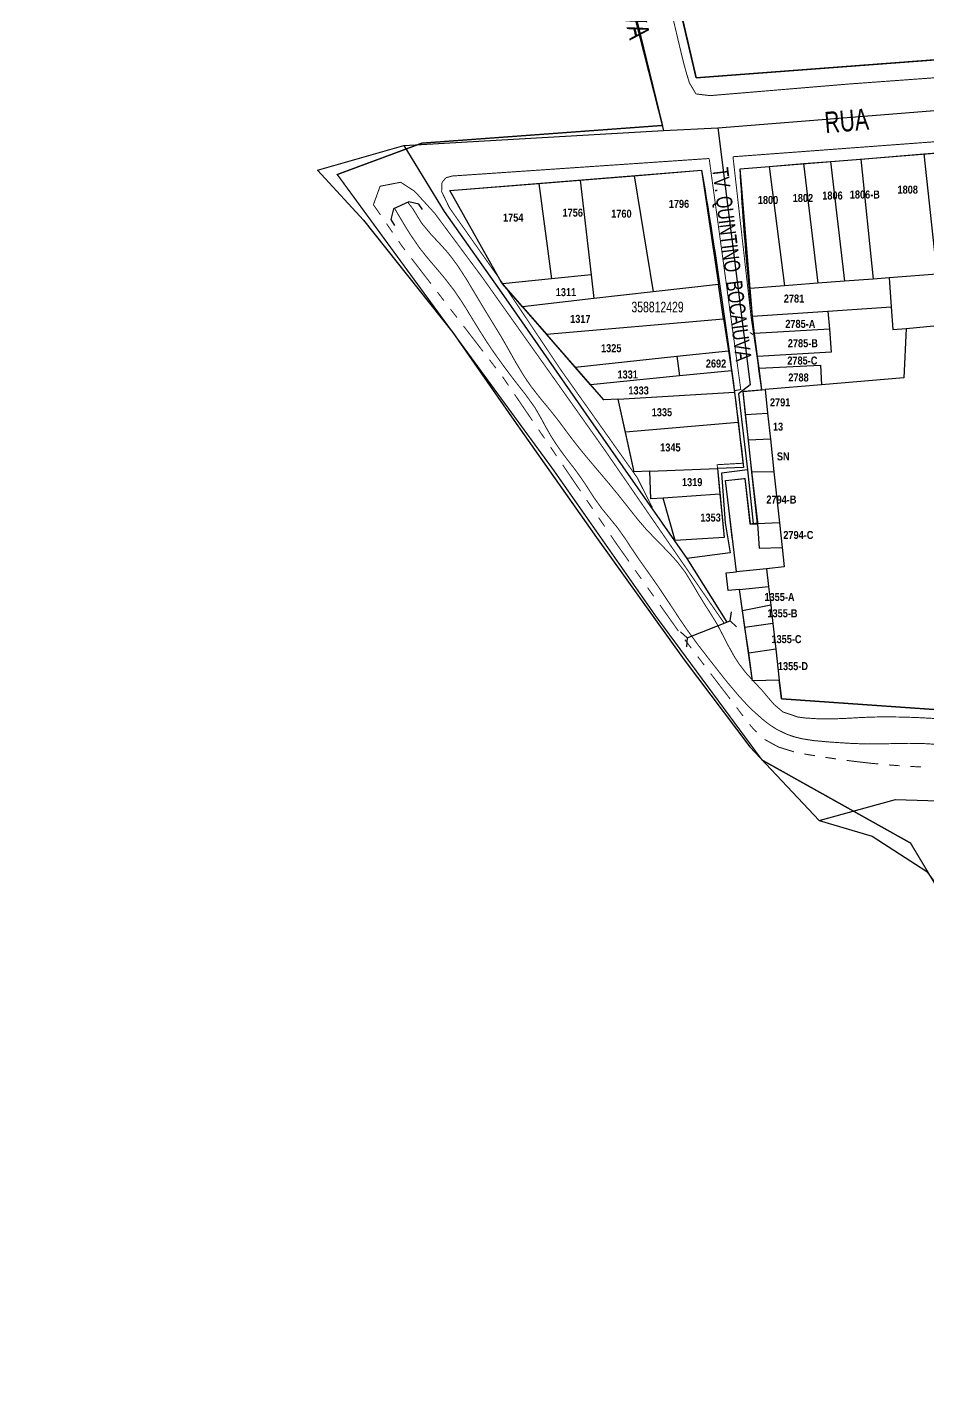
# Model space of a CAD drawing. Extents: x 201676 to 203188, y 4837754 to 4839005.
# Drawn here: x 201724.9 to 201893.8, y 4837998.2 to 4838251.5 of the extents above; entities that cross this region are included whole.
import ezdxf
from ezdxf.enums import TextEntityAlignment as Align

# ---------------------------------------------------------------- set-up
doc = ezdxf.new("R2010")
doc.units = 0
doc.header["$LTSCALE"] = 1.5
doc.header["$MEASUREMENT"] = 0
doc.linetypes.add('PHANTOMX2', pattern=[5, 2.5, -0.5, 0.5, -0.5, 0.5, -0.5])
doc.linetypes.add('TRACO_25', pattern=[8, 3, -1, 1, -1, 1, -1])
for name, color, linetype in [('CD-MALHA-LOTES', 40, 'CONTINUOUS'), ('CD_TXT_QUADRA', 7, 'CONTINUOUS'), ('HD-CURSO-PERENE', 170, 'CONTINUOUS'), ('LM-LIM-SETOR-FISCAL', 7, 'CONTINUOUS'), ('RU-QUADRAS', 210, 'CONTINUOUS'), ('SV-EIXO-RUA-N-PAV', 6, 'CONTINUOUS'), ('SV-EIXO-RUA-PAV', 20, 'CONTINUOUS'), ('SV-ESTIVAS', 7, 'CONTINUOUS'), ('SV-PONTE-BUEIRO', 7, 'CONTINUOUS'), ('SV-RUA-NAO-PAV-S-GUIA-C-GUIA', 7, 'PHANTOMX2'), ('SV-RUA-PAVIM-S-GUIA-C-GUIA', 7, 'CONTINUOUS'), ('SV-TXT-RUA-N-PAV-S-GUIA-C-GUIA', 7, 'CONTINUOUS'), ('SV-TXT-RUA-PAV-S-GUIA-C-GUIA', 7, 'CONTINUOUS'), ('Th_NmrPort', 7, 'CONTINUOUS')]:
    doc.layers.add(name, color=color, linetype=linetype)
doc.styles.add('ARIAL', font='ARIAL.TTF')
doc.styles.get("Standard").update_dxf_attribs({"font": 'swisscbo.ttf'})
doc.linetypes.add('Limite', pattern='A,20,-3,[130,ltypeshp.shx,S=6.35,R=0,X=0,Y=0],-3,20', length=46)

# ---------------------------------------------------------------- blocks, each defined once
blk = doc.blocks.new('COD045', base_point=(201519.89, 4838593.29))
at = {"layer": 'SV-ESTIVAS'}
blk.add_lwpolyline([(201520.638538, 4838591.792924), (201519.89, 4838593.29), (201520.638538, 4838594.792924)], dxfattribs=at)

msp = doc.modelspace()

# ---------------------------------------------------------------- linework, layer by layer
at = {"layer": 'CD-MALHA-LOTES', "linetype": 'Continuous'}
for p, q in [((201818.79, 4838376.78), (201850.37, 4838241.99)), ((201850.37, 4838241.99), (201957.17, 4838250.07)), ((201893.03, 4838227.72), (201906.73, 4838228.82)), ((201864.04, 4838225.4), (201870.46, 4838225.91)), ((201870.46, 4838225.91), (201875.53, 4838226.32)), ((201870.46, 4838225.91), (201873.18, 4838203.47)), ((201875.53, 4838226.32), (201881.23, 4838226.77)), ((201875.53, 4838226.32), (201878.17, 4838203.86)), ((201881.23, 4838226.77), (201893.03, 4838227.72)), ((201881.23, 4838226.77), (201883.52, 4838204.27)), ((201893.03, 4838227.72), (201895.46, 4838205.19)), ((201828.58, 4838222.84), (201838.73, 4838223.65)), ((201838.73, 4838223.65), (201851.37, 4838224.67)), ((201838.73, 4838223.65), (201842.31, 4838201.85)), ((201851.37, 4838224.67), (201854.55, 4838203.23)), ((201858.61, 4838224.96), (201864.04, 4838225.4)), ((201860.47, 4838202.49), (201858.61, 4838224.96)), ((201864.04, 4838225.4), (201866.91, 4838202.99)), ((201804.17, 4838220.88), (201820.83, 4838222.21)), ((201813.83, 4838203.62), (201804.17, 4838220.88)), ((201820.83, 4838222.21), (201828.58, 4838222.84)), ((201820.83, 4838222.21), (201823.23, 4838204.3)), ((201828.58, 4838222.84), (201830.66, 4838205.06)), ((201814.05, 4838203.36), (201813.83, 4838203.62)), ((201823.23, 4838204.3), (201814.05, 4838203.36)), ((201817.78, 4838199.09), (201814.05, 4838203.36)), ((201830.66, 4838205.06), (201823.23, 4838204.3)), ((201830.66, 4838205.06), (201831.19, 4838200.6)), ((201854.55, 4838203.23), (201842.31, 4838201.85)), ((201855.51, 4838196.79), (201854.55, 4838203.23)), ((201873.18, 4838203.47), (201866.91, 4838202.99)), ((201878.17, 4838203.86), (201873.18, 4838203.47)), ((201883.52, 4838204.27), (201878.17, 4838203.86)), ((201886.54, 4838204.5), (201883.52, 4838204.27)), ((201895.46, 4838205.19), (201886.54, 4838204.5)), ((201886.54, 4838204.5), (201886.92, 4838199.04)), ((201831.19, 4838200.6), (201817.78, 4838199.09)), ((201842.31, 4838201.85), (201831.19, 4838200.6)), ((201866.91, 4838202.99), (201860.47, 4838202.49)), ((201860.9, 4838197.3), (201860.47, 4838202.49)), ((201817.78, 4838199.09), (201822.29, 4838193.92)), ((201860.9, 4838197.3), (201875.07, 4838198.25)), ((201875.07, 4838198.25), (201886.92, 4838199.04)), ((201875.07, 4838198.25), (201875.34, 4838194.9)), ((201886.92, 4838199.04), (201887.22, 4838194.8)), ((201822.29, 4838193.92), (201855.51, 4838196.79)), ((201855.51, 4838196.79), (201856.4, 4838190.84)), ((201861.32, 4838194.07), (201860.9, 4838197.3)), ((201889.74, 4838195.03), (201909.65, 4838196.89)), ((201827.65, 4838187.77), (201822.29, 4838193.92)), ((201875.34, 4838194.9), (201861.32, 4838194.07)), ((201861.87, 4838189.72), (201861.32, 4838194.07)), ((201875.34, 4838194.9), (201875.69, 4838190.57)), ((201887.22, 4838194.8), (201889.74, 4838195.03)), ((201889.74, 4838195.03), (201889.28, 4838185.78)), ((201846.75, 4838189.81), (201856.4, 4838190.84)), ((201856.4, 4838190.84), (201856.95, 4838187.09)), ((201875.69, 4838190.57), (201861.87, 4838189.72)), ((201827.65, 4838187.77), (201846.75, 4838189.81)), ((201846.75, 4838189.81), (201847.26, 4838186.11)), ((201862.15, 4838187.57), (201861.87, 4838189.72)), ((201862.15, 4838187.57), (201873.64, 4838188.12)), ((201873.64, 4838188.12), (201873.84, 4838184.46)), ((201830.56, 4838184.43), (201827.65, 4838187.77)), ((201847.26, 4838186.11), (201830.56, 4838184.43)), ((201856.95, 4838187.09), (201847.26, 4838186.11)), ((201856.95, 4838187.09), (201857.54, 4838183.08)), ((201862.67, 4838183.5), (201862.15, 4838187.57)), ((201889.28, 4838185.78), (201873.84, 4838184.46)), ((201833.02, 4838181.61), (201830.56, 4838184.43)), ((201835.72, 4838181.78), (201857.54, 4838183.08)), ((201857.54, 4838183.08), (201858.22, 4838177.36)), ((201859.16, 4838183.2), (201862.67, 4838183.5)), ((201859.63, 4838178.86), (201859.16, 4838183.2)), ((201862.67, 4838183.5), (201863.28, 4838183.55)), ((201873.84, 4838184.46), (201863.28, 4838183.55)), ((201863.28, 4838183.55), (201863.75, 4838179.13)), ((201835.72, 4838181.78), (201833.02, 4838181.61)), ((201837.08, 4838175.56), (201835.72, 4838181.78)), ((201859.63, 4838178.86), (201863.75, 4838179.13)), ((201860.15, 4838174.08), (201859.63, 4838178.86)), ((201863.75, 4838179.13), (201864.27, 4838174.27)), ((201858.22, 4838177.36), (201837.08, 4838175.56)), ((201838.71, 4838168.11), (201837.08, 4838175.56)), ((201858.22, 4838177.36), (201859.23, 4838168.95)), ((201864.27, 4838174.27), (201860.15, 4838174.08)), ((201860.8, 4838168.05), (201860.15, 4838174.08)), ((201864.27, 4838174.27), (201864.93, 4838168.15)), ((201841.65, 4838168.23), (201838.71, 4838168.11)), ((201841.65, 4838168.23), (201854.36, 4838168.75)), ((201841.83, 4838163.05), (201841.65, 4838168.23)), ((201859.23, 4838168.95), (201854.36, 4838168.75)), ((201854.36, 4838168.75), (201854.82, 4838163.95)), ((201864.93, 4838168.15), (201860.8, 4838168.05)), ((201861.84, 4838158.4), (201860.8, 4838168.05)), ((201864.93, 4838168.15), (201865.96, 4838158.54)), ((201855.83, 4838166.47), (201859.48, 4838166.87)), ((201857.91, 4838149.38), (201855.83, 4838166.47)), ((201859.48, 4838166.87), (201860.49, 4838158.36)), ((201844.18, 4838163.21), (201841.83, 4838163.05)), ((201854.82, 4838163.95), (201844.18, 4838163.21)), ((201846.39, 4838155.23), (201844.18, 4838163.21)), ((201854.82, 4838163.95), (201855.6, 4838155.8)), ((201860.49, 4838158.36), (201861.84, 4838158.4)), ((201865.96, 4838158.54), (201861.84, 4838158.4)), ((201861.84, 4838158.4), (201862.18, 4838153.82)), ((201865.96, 4838158.54), (201866.45, 4838153.93)), ((201855.6, 4838155.8), (201846.39, 4838155.23)), ((201862.18, 4838153.82), (201866.45, 4838153.93)), ((201866.45, 4838153.93), (201866.84, 4838150.33)), ((201863.56, 4838149.97), (201857.91, 4838149.38)), ((201866.84, 4838150.33), (201863.56, 4838149.97)), ((201863.56, 4838149.97), (201863.94, 4838146.61)), ((201855.99, 4838149.17), (201857.91, 4838149.38)), ((201856.38, 4838145.87), (201855.99, 4838149.17)), ((201858.49, 4838146.08), (201856.38, 4838145.87)), ((201858.49, 4838146.08), (201863.94, 4838146.61)), ((201859.06, 4838142.05), (201858.49, 4838146.08)), ((201863.94, 4838146.61), (201864.34, 4838143.11)), ((201864.34, 4838143.11), (201859.06, 4838142.05)), ((201864.34, 4838143.11), (201864.73, 4838139.69)), ((201859.5, 4838138.94), (201859.06, 4838142.05)), ((201864.73, 4838139.69), (201859.5, 4838138.94)), ((201864.73, 4838139.69), (201865.28, 4838134.86)), ((201860.2, 4838134.1), (201859.5, 4838138.94)), ((201865.28, 4838134.86), (201860.2, 4838134.1)), ((201865.28, 4838134.86), (201865.94, 4838129.06)), ((201860.93, 4838128.96), (201860.2, 4838134.1)), ((201865.94, 4838129.06), (201860.93, 4838128.96)), ((201865.94, 4838129.06), (201866.33, 4838125.59)), ((201866.33, 4838125.59), (201912.82, 4838122.3))]:
    msp.add_line(p, q, dxfattribs=at)
at = {"layer": 'HD-CURSO-PERENE', "const_width": 0.18}
for points in [[(201796.29, 4838218.66), (201797.21, 4838217.48), (201798.02, 4838216.16), (201798.88, 4838214.76), (201800.79, 4838212.46), (201801.84, 4838211.38), (201803.54, 4838209.51), (201804.48, 4838208.35), (201805.7, 4838206.68), (201807.33, 4838204.16), (201808.1, 4838202.87), (201809.35, 4838200.78), (201810.89, 4838198.21), (201812.27, 4838195.97), (201813.05, 4838194.69), (201813.83, 4838193.41), (201815.17, 4838191.07), (201816.64, 4838188.46), (201817.8, 4838186.52), (201818.62, 4838185.26), (201819.48, 4838184.03), (201821.16, 4838181.88), (201822.12, 4838180.72), (201823.07, 4838179.57), (201824.61, 4838177.62), (201825.5, 4838176.42), (201826.39, 4838175.21), (201827.88, 4838173.27), (201828.81, 4838172.1), (201829.77, 4838170.94), (201831.3, 4838169.13), (201832.27, 4838167.98), (201834, 4838165.94), (201835.9, 4838163.62), (201836.83, 4838162.44), (201838.62, 4838160.18), (201839.56, 4838159.01), (201840.89, 4838157.46), (201842.96, 4838155.29), (201844.02, 4838154.23), (201846.04, 4838152.11), (201847.02, 4838150.98), (201848.32, 4838149.27), (201849.89, 4838146.72), (201850.64, 4838145.42), (201852.07, 4838143.08), (201852.89, 4838141.82), (201854.21, 4838139.69), (201855.61, 4838137.04), (201856.28, 4838135.7), (201857.51, 4838133.49), (201858.32, 4838132.23), (201859.64, 4838130.48), (201861.66, 4838128.28), (201862.69, 4838127.18), (201864.01, 4838125.61), (201865.01, 4838124.46), (201866.62, 4838123.11), (201869.43, 4838122.15), (201870.96, 4838121.96), (201873.11, 4838121.83), (201876.1, 4838121.81), (201878.39, 4838121.9), (201879.89, 4838121.98), (201881.39, 4838122.07), (201884.04, 4838122.16), (201885.54, 4838122.18), (201888.2, 4838122.16), (201891.2, 4838122.08), (201892.7, 4838122.01), (201895.37, 4838121.86)], [(201895.75, 4838117.01), (201893.31, 4838117.16), (201890.31, 4838117.22), (201888.81, 4838117.21), (201886.7, 4838117.16), (201885.2, 4838117.12), (201882.4, 4838117.1), (201879.4, 4838117.21), (201877.9, 4838117.3), (201875.33, 4838117.47), (201872.35, 4838117.74), (201870.31, 4838118.06), (201868.85, 4838118.41), (201867.42, 4838118.89), (201865.44, 4838119.85), (201864.18, 4838120.67), (201862.98, 4838121.58), (201860.9, 4838123.44), (201859.84, 4838124.5), (201858.41, 4838126.05), (201856.47, 4838128.34), (201855.53, 4838129.51), (201854.17, 4838131.23), (201852.32, 4838133.59), (201850.71, 4838135.68), (201849.82, 4838136.89), (201848.94, 4838138.1), (201847.34, 4838140.42), (201845.69, 4838142.93), (201844.42, 4838144.84), (201843.59, 4838146.09), (201842, 4838148.39), (201840.26, 4838150.84), (201839.4, 4838152.06), (201837.94, 4838154.24), (201837.12, 4838155.5), (201835.57, 4838157.69), (201833.67, 4838160.01), (201832.72, 4838161.17), (201831.25, 4838163.21), (201830.43, 4838164.47), (201829.63, 4838165.74), (201827.96, 4838168.14), (201826.13, 4838170.52), (201824.84, 4838172.25), (201823.99, 4838173.48), (201823.18, 4838174.75), (201821.97, 4838176.86), (201821.26, 4838178.19), (201820.11, 4838180.18), (201818.36, 4838182.62), (201817.43, 4838183.8), (201815.97, 4838185.67), (201814.18, 4838188.07), (201812.9, 4838189.85), (201812.04, 4838191.08), (201811.2, 4838192.33), (201809.84, 4838194.46), (201808.27, 4838197.01), (201807.18, 4838198.8), (201806.38, 4838200.07), (201804.98, 4838202.13), (201803.14, 4838204.5), (201802.18, 4838205.65), (201800.84, 4838207.22), (201799.87, 4838208.37), (201798.51, 4838210.08), (201796.81, 4838212.55), (201796.01, 4838213.82), (201794.92, 4838215.64), (201793.81, 4838217.51)]]:
    msp.add_lwpolyline(points, dxfattribs=at)
at = {"layer": 'LM-LIM-SETOR-FISCAL', "linetype": 'Limite', "ltscale": 0.1}
msp.add_lwpolyline([(201830.02, 4838290.7, 0.25, 0.25, 0), (201844.05, 4838233.07, 0.25, 0.25, 0), (201798.93, 4838229.75, 0.25, 0.25, 0), (201783.06, 4838223.87, 0.25, 0.25, 0), (201823.61, 4838168.46, 0.25, 0.25, 0), (201842.84, 4838140.99, 0.25, 0.25, 0), (201862.71, 4838114.09, 0.25, 0.25, 0), (201890.55, 4838098.52, 0.25, 0.25, 0), (201916.78, 4838054.69, 0.25, 0.25, 0)], format="xyseb", dxfattribs=at)
at = {"layer": 'RU-QUADRAS', "color": 6, "linetype": 'Continuous'}
msp.add_lwpolyline([(201818.79, 4838376.78), (201820.64, 4838379.99), (201956.05, 4838381.62), (201956.69, 4838380.85), (201957.17, 4838250.07), (201850.37, 4838241.99)], close=True, dxfattribs=at)
msp.add_lwpolyline([(201912.82, 4838122.3), (201866.33, 4838125.59), (201865.94, 4838129.06), (201860.93, 4838128.96), (201858.49, 4838146.08), (201856.38, 4838145.87), (201855.99, 4838149.17), (201857.91, 4838149.38), (201855.83, 4838166.47), (201859.48, 4838166.87), (201860.49, 4838158.36), (201861.84, 4838158.4), (201859.16, 4838183.2), (201862.67, 4838183.5, -0.022485), (201858.61, 4838224.96), (201906.73, 4838228.82)], format="xyb", dxfattribs=at)
msp.add_lwpolyline([(201804.17, 4838220.88), (201851.37, 4838224.67, -0.014121), (201859.23, 4838168.95), (201854.36, 4838168.75), (201855.6, 4838155.8), (201846.39, 4838155.23), (201844.18, 4838163.21), (201841.83, 4838163.05), (201841.65, 4838168.23), (201838.71, 4838168.11), (201835.72, 4838181.78), (201833.02, 4838181.61), (201813.83, 4838203.62)], format="xyb", close=True, dxfattribs=at)
at = {"layer": 'SV-EIXO-RUA-N-PAV'}
for points in [[(201854.39, 4838232.64), (201860.49, 4838184.44), (201858.32, 4838182.76), (201860, 4838168.52), (201861.07, 4838158.43)], [(201795.56, 4838229.31), (201803.12, 4838216.92), (201814.69, 4838200.54), (201829.65, 4838179), (201848.61, 4838151.86), (201856.09, 4838139.96)], [(201779.33, 4838224.71), (201787.99, 4838215.31), (201804.73, 4838194.24), (201816.19, 4838177.82), (201831.68, 4838155.82), (201848.11, 4838132.89), (201860.41, 4838116.59), (201873.43, 4838102.76), (201883.33, 4838099.83), (201893.62, 4838093.17), (201906.05, 4838076.02), (201916.9, 4838057.12), (201927.12, 4838039.77), (201936.73, 4838024.59), (201942.15, 4838016.99), (201956.1, 4838002.12), (201959.98, 4837998.23)], [(201860, 4838168.52), (201855.12, 4838167.88), (201855.82, 4838158.55), (201856.7, 4838152.92), (201848.61, 4838151.86)], [(201873.43, 4838102.76), (201887.74, 4838106.67), (201905.91, 4838106.12), (201927.06, 4838100.55), (201953.77, 4838093.88), (201968.05, 4838089.24)]]:
    msp.add_lwpolyline(points, dxfattribs=at)
at = {"layer": 'SV-EIXO-RUA-PAV'}
for points in [[(201724.89, 4838745.75), (201736.7, 4838704.07), (201747.11, 4838660.02), (201754.97, 4838629.6), (201767.91, 4838564.56), (201777.85, 4838512.9), (201808.52, 4838384.66), (201836.75, 4838261.67), (201844.24, 4838232.12)], [(201779.33, 4838224.71), (201795.56, 4838229.31), (201844.24, 4838232.12), (201854.39, 4838232.64), (201909.9, 4838237.08), (201965.74, 4838241.1), (201984.84, 4838242.63), (202013, 4838244.61), (202071.7, 4838248.74), (202174.32, 4838257.65), (202230.15, 4838261.5), (202318.41, 4838267.69)]]:
    msp.add_lwpolyline(points, dxfattribs=at)
at = {"layer": 'SV-ESTIVAS'}
msp.add_lwpolyline([(201848.69, 4838136.99), (201856.74, 4838140.22)], dxfattribs=at)
at = {"layer": 'SV-PONTE-BUEIRO'}
msp.add_lwpolyline([(201799.06, 4838217.32), (201798.33, 4838218.28), (201796.47, 4838218.75), (201793.6, 4838217.42), (201793.13, 4838215.44), (201793.78, 4838214.29)], dxfattribs=at)
at = {"layer": 'SV-RUA-NAO-PAV-S-GUIA-C-GUIA', "linetype": 'TRACO_25', "const_width": 0.18, "flags": 128}
for points in [[(201852.79, 4838226.87), (201858.72, 4838183.55), (201857.51, 4838183.34), (201858.19, 4838177.64), (201859.12, 4838169.74), (201854.29, 4838169.46), (201854.82, 4838163.96), (201855.6, 4838155.8)], [(201857.26, 4838227.2), (201860.67, 4838197.01), (201862.67, 4838183.5), (201859.16, 4838183.21), (201859.63, 4838178.86), (201860.15, 4838174.1), (201860.82, 4838168), (201861.94, 4838158.52), (201860.42, 4838158.37), (201859.48, 4838166.87), (201855.83, 4838166.47), (201857.05, 4838155.73)], [(201803.45, 4838223.28), (201802.7, 4838222.38), (201802.63, 4838220.67), (201804.09, 4838217.64), (201814.77, 4838202.48), (201825.07, 4838187.11), (201839.31, 4838167.02), (201842.13, 4838161.44)], [(201855.6, 4838139.76), (201833.07, 4838172.42), (201810.31, 4838204.51), (201801.34, 4838216.59), (201797.57, 4838220.72), (201794.96, 4838222.42)]]:
    msp.add_lwpolyline(points, dxfattribs=at)
at = {"layer": 'SV-RUA-NAO-PAV-S-GUIA-C-GUIA', "const_width": 0.18}
for points in [[(201791.09, 4838221.67), (201790.07, 4838218.85)], [(201790.07, 4838218.85), (201789.84, 4838218.21)], [(201789.84, 4838218.21), (201791.16, 4838216.3)], [(201792.3, 4838214.66), (201793.43, 4838213.01)], [(201794.57, 4838211.36), (201795.14, 4838210.54)], [(201795.14, 4838210.54), (201795.3, 4838210.31)], [(201795.3, 4838210.31), (201795.74, 4838209.74)], [(201796.96, 4838208.16), (201800.62, 4838203.4)], [(201801.84, 4838201.82), (201803.06, 4838200.23)], [(201804.28, 4838198.65), (201805.5, 4838197.06)], [(201806.72, 4838195.48), (201810.38, 4838190.72)], [(201811.6, 4838189.14), (201812.82, 4838187.55)], [(201814.04, 4838185.97), (201814.06, 4838185.94)], [(201814.06, 4838185.94), (201815.17, 4838184.32)], [(201816.29, 4838182.67), (201819.67, 4838177.71)], [(201820.8, 4838176.06), (201821.93, 4838174.4)], [(201823.06, 4838172.75), (201824.18, 4838171.1)], [(201825.31, 4838169.45), (201828.69, 4838164.49)], [(201829.82, 4838162.84), (201830.95, 4838161.19)], [(201832.07, 4838159.54), (201833.2, 4838157.88)], [(201834.33, 4838156.23), (201835.45, 4838154.58)], [(201835.45, 4838154.58), (201835.59, 4838154.38)], [(201835.59, 4838154.38), (201837.77, 4838151.31)], [(201838.92, 4838149.68), (201840.08, 4838148.05)], [(201841.24, 4838146.42), (201842.4, 4838144.79)], [(201843.56, 4838143.16), (201847.03, 4838138.27)], [(201848.22, 4838136.66), (201849.43, 4838135.07)], [(201850.65, 4838133.48), (201851.86, 4838131.89)], [(201853.07, 4838130.3), (201856.72, 4838125.54)], [(201857.93, 4838123.95), (201858.24, 4838123.54)], [(201858.24, 4838123.54), (201859.14, 4838122.35)], [(201860.37, 4838120.78), (201861.01, 4838120.01)], [(201861.01, 4838120.01), (201861.05, 4838119.95)], [(201861.05, 4838119.95), (201861.73, 4838119.32)], [(201863.19, 4838117.95), (201863.22, 4838117.93)], [(201863.22, 4838117.93), (201864.94, 4838116.99)], [(201864.94, 4838116.99), (201865.81, 4838116.52)], [(201865.81, 4838116.52), (201868.69, 4838115.63)], [(201870.65, 4838115.23), (201871.63, 4838115.05)], [(201871.63, 4838115.05), (201871.73, 4838115.04)], [(201871.73, 4838115.04), (201872.62, 4838114.9)], [(201874.6, 4838114.59), (201875.59, 4838114.44)], [(201875.59, 4838114.44), (201875.69, 4838114.43)], [(201875.69, 4838114.43), (201876.58, 4838114.3)], [(201878.56, 4838114.03), (201878.69, 4838114.01)], [(201878.69, 4838114.01), (201879.55, 4838113.9)], [(201879.55, 4838113.9), (201880.19, 4838113.82)], [(201880.19, 4838113.82), (201882.53, 4838113.55)], [(201882.53, 4838113.55), (201883.16, 4838113.48)], [(201883.16, 4838113.48), (201884.52, 4838113.35)], [(201886.51, 4838113.17), (201888.51, 4838113.02)], [(201890.5, 4838112.9), (201891.5, 4838112.84)], [(201891.5, 4838112.84), (201892.04, 4838112.81)], [(201892.04, 4838112.81), (201892.5, 4838112.8)]]:
    msp.add_lwpolyline(points, dxfattribs=at)
at = {"layer": 'SV-RUA-PAVIM-S-GUIA-C-GUIA', "const_width": 0.18}
for points in [[(201834.01, 4838303.86), (201847.72, 4838245.92)], [(201879.12, 4838240.85), (201954, 4838246.3)], [(201847.72, 4838245.92), (201848.09, 4838244.47), (201848.49, 4838243.02), (201849.08, 4838241.07), (201850.32, 4838238.98), (201852.94, 4838238.66)], [(201852.94, 4838238.66), (201879.12, 4838240.85)]]:
    msp.add_lwpolyline(points, dxfattribs=at)
at = {"layer": 'SV-RUA-PAVIM-S-GUIA-C-GUIA', "linetype": 'Continuous', "const_width": 0.18, "flags": 128}
for points in [[(201857.26, 4838227.2), (201895.84, 4838230.07), (201908.86, 4838230.96)], [(201803.45, 4838223.28), (201804.64, 4838223.59), (201852.79, 4838226.87)], [(201794.96, 4838222.42), (201791.09, 4838221.67)]]:
    msp.add_lwpolyline(points, dxfattribs=at)

# ---------------------------------------------------------------- block references
at = {"layer": 'SV-ESTIVAS'}
for p, rotation in [((201856.74, 4838140.22, 3.33), 19), ((201848.69, 4838136.99, 2.88), 202)]:
    msp.add_blockref('COD045', p, dxfattribs=dict(at, rotation=rotation))

# ---------------------------------------------------------------- texts
at = {"layer": 'CD_TXT_QUADRA', "linetype": 'Continuous', "style": 'ARIAL', "width": 0.7}
msp.add_text('358812429', height=2, dxfattribs=at).set_placement((201838.22, 4838198.03))
at = {"layer": 'SV-TXT-RUA-N-PAV-S-GUIA-C-GUIA', "style": 'ARIAL', "width": 0.7}
msp.add_text('TV. QUINTINO  BOCAIÚVA', height=3, rotation=277, dxfattribs=at).set_placement((201853.36, 4838224.97))
at = {"layer": 'SV-TXT-RUA-PAV-S-GUIA-C-GUIA', "style": 'ARIAL', "width": 0.7}
for s, rotation, p in [('BOCAIÚVA', 283, (201833.34, 4838268.66)), ('RUA', 5, (201874.62, 4838231.59))]:
    msp.add_text(s, height=4, rotation=rotation, dxfattribs=at).set_placement(p)
at = {"layer": 'Th_NmrPort', "color": 1}
for s, p in [('1806-B', (201879.16, 4838220.12)), ('1808', (201888.11, 4838221.04)), ('1796', (201845.22, 4838218.37)), ('1800', (201861.92, 4838219.1)), ('1802', (201868.46, 4838219.47)), ('1806', (201874, 4838219.93)), ('1754', (201814.14, 4838215.8)), ('1756', (201825.3, 4838216.72)), ('1760', (201834.43, 4838216.53)), ('1311', (201824.03, 4838201.82)), ('2781', (201866.79, 4838200.61)), ('1317', (201826.73, 4838196.8)), ('2785-A', (201867.07, 4838195.87)), ('2785-B', (201867.54, 4838192.24)), ('1325', (201832.52, 4838191.31)), ('2692', (201852.17, 4838188.43)), ('2785-C', (201867.45, 4838188.99)), ('1331', (201835.6, 4838186.38)), ('2788', (201867.63, 4838185.82)), ('1333', (201837.65, 4838183.39)), ('2791', (201864.19, 4838181.16)), ('1335', (201842.02, 4838179.3)), ('13', (201864.75, 4838176.6)), ('1345', (201843.61, 4838172.7)), ('SN', (201865.49, 4838171.02)), ('1319', (201847.7, 4838166.19)), ('2794-B', (201863.52, 4838162.93)), ('1353', (201851.15, 4838159.55)), ('2794-C', (201866.7, 4838156.29)), ('1355-A', (201863.16, 4838144.66)), ('1355-B', (201863.72, 4838141.6)), ('1355-C', (201864.47, 4838136.76)), ('1355-D', (201865.68, 4838131.7))]:
    msp.add_text(s, height=1.5, dxfattribs=at).set_placement(p, align=Align.MIDDLE_LEFT)

doc.saveas('drawing.dxf')
